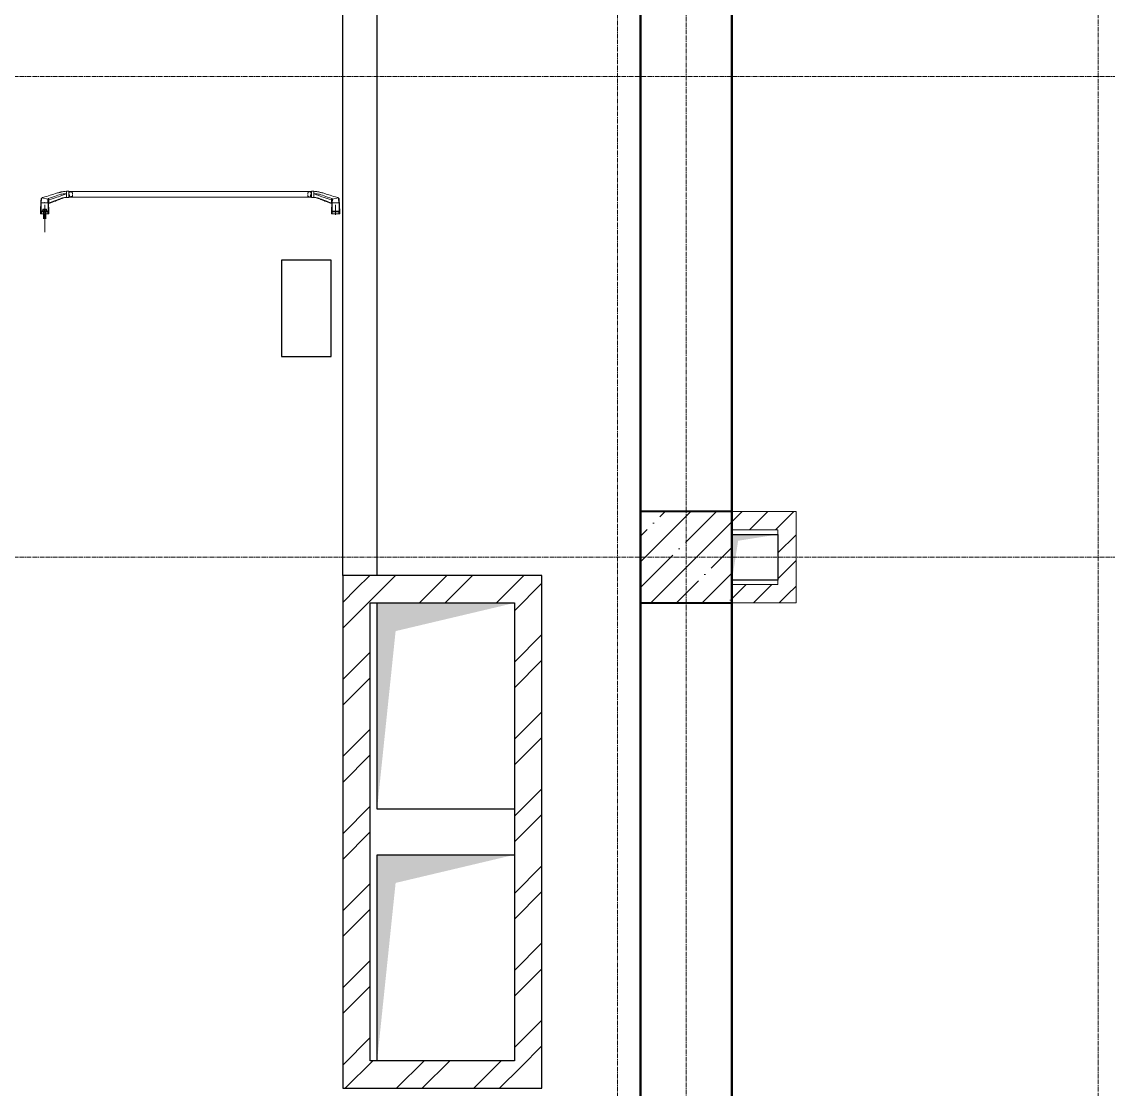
# Model space of a CAD drawing. Header units: millimetres. Extents: x -7155 to 483283, y -227682 to 148426.
# Drawn here: x 15398 to 20143, y 70576 to 75239 of the extents above; entities that cross this region are included whole.
import ezdxf

# ---------------------------------------------------------------- set-up
doc = ezdxf.new("R2010")
doc.units = ezdxf.units.MM
for name, pattern in [('CENTER2', [28.575, 19.05, -3.175, 3.175, -3.175]), ('CENTERLINE', [30, 12, -1.5, 3, -1.5, 12]), ('HIDDEN', [9.525, 6.35, -3.175]), ('HIDDEN2', [4.7625, 3.175, -1.5875])]:
    doc.linetypes.add(name, pattern=pattern)
for name, color, linetype, lineweight in [('АР_Двери_внутренние_антипаника', 7, 'Continuous', 0), ('АР_Колонны', 70, 'Continuous', 30), ('АР_Стены ЖБ', 7, 'Continuous', 30), ('АР_Стены кирпич', 32, 'Continuous', 25), ('АР_Стены ПЕНОблок', 52, 'Continuous', 20), ('АР_Штриховка', 8, 'Continuous', 0)]:
    doc.layers.add(name, color=color, linetype=linetype, lineweight=lineweight)
for name, color, linetype, lineweight, true_color in [('АР_Оси_РД_100', 7, 'Continuous', 0, 0x525252), ('МАГНИТЫ', 7, 'Continuous', 0, 0xd100d1), ('РД_Витраж_перегородка', 7, 'Continuous', 25, 0x148aff), ('РД_Оси_100', 7, 'Continuous', 0, 0x525252)]:
    doc.layers.add(name, color=color, linetype=linetype, lineweight=lineweight, true_color=true_color)
doc.layers.add('КР_Балки-0.5', color=60, linetype='Continuous', lineweight=50, plot=False)

# ---------------------------------------------------------------- blocks, each defined once
blk = doc.blocks.new('СОШ_2200_АР_ОСИ_М100_28.05.24')
at = {"layer": 'АР_Оси_РД_100', "linetype": 'CENTER2'}
for p, q in [((20100, -6155), (20100, 139938.679)), ((-5954.958, 75000), (119910, 75000)), ((-5954.958, 72900), (95715.503, 72900))]:
    blk.add_line(p, q, dxfattribs=at)
for points in [[(17850, 139938.679), (18000, 139538.679), (18000, -6194.092)], [(18300, -6196.31), (18300, 139538.679), (18450, 139938.679)]]:
    blk.add_lwpolyline(points, dxfattribs=at)

msp = doc.modelspace()

# ---------------------------------------------------------------- hatches: boundary and pattern name
at = {"layer": 'АР_Штриховка', "linetype": 'Continuous', "lineweight": 5, "true_color": 0x000000}
h = msp.add_hatch(dxfattribs=at)
h.set_pattern_fill('ANSI35', color=18, scale=25, style=0)
h.paths.add_polyline_path([(18100, 72700), (18500, 72700), (18500, 73100), (18100, 73100)], flags=0)
at = {"layer": 'АР_Штриховка', "linetype": 'Continuous', "lineweight": 0, "ltscale": 0.5, "true_color": 0x000000}
h = msp.add_hatch(dxfattribs=at)
h.set_pattern_fill('ANSI31', color=18, scale=25, style=0)
h.paths.add_polyline_path([(18500, 73100), (18500, 73020), (18700, 73020), (18780, 73100)], flags=0)
h = msp.add_hatch(dxfattribs=at)
h.set_pattern_fill('ANSI31', color=18, scale=25, angle=-1.3e-14, style=0)
h.paths.add_polyline_path([(18700, 72780), (18780, 72700), (18780, 73100), (18700, 73020)], flags=0)
at = {"layer": 'АР_Штриховка', "linetype": 'Continuous', "lineweight": 0, "true_color": 0x000000}
h = msp.add_hatch(dxfattribs=at)
h.set_pattern_fill('ANSI32', color=18, scale=25, style=0)
h.paths.add_polyline_path([(16800, 72820), (16920, 72700), (17550, 72700), (17670, 72820)], flags=0)
at = {"layer": 'АР_Штриховка', "linetype": 'Continuous', "lineweight": 0, "ltscale": 0.5, "true_color": 0x000000}
h = msp.add_hatch(dxfattribs=at)
h.set_pattern_fill('ANSI31', color=18, scale=25, angle=360, style=0)
h.paths.add_polyline_path([(18780, 72700), (18700, 72780), (18500, 72780), (18500, 72700)], flags=0)

# ---------------------------------------------------------------- linework, layer by layer
at = {"color": 18, "linetype": 'Continuous', "true_color": 0x000000}
for p, q in [((18500, 72799.1), (18500, 72999.1)), ((18500, 72999.1), (18700, 72999.1)), ((18700, 72999.1), (18700, 72799.1)), ((18700, 72799.1), (18500, 72799.1)), ((16950, 71800), (16950, 72700)), ((16950, 72700), (17550, 72700)), ((17550, 72700), (17550, 71800)), ((17550, 71800), (16950, 71800)), ((16950, 70700), (16950, 71600)), ((16950, 71600), (17550, 71600)), ((17550, 71600), (17550, 70700)), ((17550, 70700), (16950, 70700))]:
    msp.add_line(p, q, dxfattribs=at)
for points in [[(18500, 72799.1), (18500, 72999.1), (18526.9, 72971.8), (18700, 72999.1)], [(16950, 71800), (16950, 72700), (17030.8, 72577.1), (17550, 72700)], [(16950, 70700), (16950, 71600), (17030.8, 71477.1), (17550, 71600)]]:
    msp.add_solid(points, dxfattribs=at)
at = {"layer": 'АР_Двери_внутренние_антипаника', "color": 18, "linetype": 'Continuous', "true_color": 0x000000}
for p, q in [((15481.9, 74455.8), (15482.6, 74465.1)), ((15482.7, 74465.4), (15482.6, 74465.1)), ((15483.4, 74467.2), (15482.7, 74465.7)), ((15483.2, 74466.2), (15482.7, 74465.7)), ((15482.7, 74465.7), (15482.7, 74465.4)), ((15483.9, 74466.6), (15483.2, 74466.2)), ((15484.6, 74466.7), (15483.3, 74447.9)), ((15485.2, 74468.9), (15483.4, 74467.2)), ((15484.6, 74466.7), (15483.9, 74466.6)), ((15484.8, 74467.3), (15484.6, 74466.7)), ((15485.4, 74468), (15484.8, 74467.3)), ((15486.9, 74469.8), (15485.2, 74468.9)), ((15485.3, 74469), (15485.2, 74468.9)), ((15486.1, 74469.2), (15485.3, 74469)), ((15486.9, 74469.1), (15485.4, 74468)), ((15486.9, 74469.1), (15486.1, 74469.2)), ((15488.8, 74470.4), (15486.9, 74469.8)), ((15511.4, 74464.4), (15486.9, 74469.1)), ((15498.3, 74473.4), (15488.8, 74470.4)), ((15506.9, 74476.1), (15498.3, 74473.4)), ((15514.7, 74478.6), (15506.9, 74476.1)), ((15511.2, 74464), (15511.3, 74464.2)), ((15511.4, 74463.5), (15511.2, 74464)), ((15511.3, 74464.2), (15511.4, 74464.4)), ((15511.4, 74464.4), (15512.2, 74465.3)), ((15511.4, 74464.4), (15512.4, 74464)), ((15511.6, 74463.1), (15511.4, 74463.5)), ((15511.6, 74463), (15511.6, 74463.1)), ((15511.6, 74463.1), (15511.6, 74463.1)), ((15511.6, 74463.1), (15511.6, 74463.1)), ((15511.6, 74463.1), (15511.6, 74463.1)), ((15511.6, 74463.1), (15511.6, 74463.1)), ((15511.6, 74463.1), (15511.6, 74463.1)), ((15511.6, 74463.1), (15511.6, 74463.1)), ((15511.6, 74463.1), (15511.6, 74463.1)), ((15511.6, 74463.1), (15511.6, 74463.1)), ((15511.6, 74463.1), (15511.6, 74463.1)), ((15511.6, 74463.1), (15511.6, 74463.1)), ((15511.6, 74463.1), (15511.6, 74463.1)), ((15511.6, 74463.1), (15511.6, 74463.1)), ((15511.6, 74463.1), (15511.6, 74463.1)), ((15511.7, 74462.9), (15511.6, 74463)), ((15511.7, 74462.8), (15511.7, 74462.9)), ((15511.9, 74459.9), (15511.7, 74462.8)), ((15511.7, 74462.8), (15512.4, 74462.7)), ((15512.1, 74457), (15511.9, 74459.9)), ((15512.2, 74465.3), (15512.7, 74465.8)), ((15512.4, 74464), (15513.3, 74463.2)), ((15512.4, 74462.7), (15513.1, 74462.3)), ((15512.7, 74465.8), (15513.5, 74466.2)), ((15513.1, 74462.3), (15513.5, 74461.8)), ((15513.3, 74463.2), (15513.9, 74462.2)), ((15513.5, 74466.2), (15523.7, 74469.5)), ((15513.5, 74466.2), (15514.3, 74465.4)), ((15513.5, 74461.8), (15513.7, 74461.2)), ((15513.8, 74461.2), (15513.7, 74461.3)), ((15513.7, 74461.3), (15513.7, 74461.2)), ((15514, 74461.2), (15513.8, 74461.2)), ((15513.9, 74462.2), (15514.2, 74461.3)), ((15514.1, 74461.2), (15514, 74461.2)), ((15514.2, 74461.3), (15514.1, 74461.2)), ((15514.3, 74461.4), (15514.2, 74461.3)), ((15514.3, 74465.4), (15515, 74464.1)), ((15514.8, 74461.3), (15514.3, 74461.4)), ((15521.6, 74480.8), (15514.7, 74478.6)), ((15515.2, 74461.2), (15514.8, 74461.3)), ((15515, 74464.1), (15515.5, 74462.6)), ((15515.4, 74461.2), (15515.2, 74461.2)), ((15515.7, 74461.2), (15515.4, 74461.2)), ((15515.5, 74462.6), (15515.7, 74461.2)), ((15526, 74464.4), (15515.7, 74461.2)), ((15515.7, 74461.2), (15515.7, 74461.2)), ((15515.7, 74461.2), (15516.1, 74455.5)), ((15527.8, 74482.7), (15521.6, 74480.8)), ((15523.7, 74469.5), (15532.7, 74472.8)), ((15535.4, 74467.2), (15526, 74464.4)), ((15533.4, 74484.5), (15527.8, 74482.7)), ((15532.7, 74472.8), (15540.8, 74475.8)), ((15538.5, 74486.1), (15533.4, 74484.5)), ((15543.9, 74469.7), (15535.4, 74467.2)), ((15544.6, 74488), (15538.5, 74486.1)), ((15540.8, 74475.8), (15548.3, 74478.6)), ((15551.6, 74472.2), (15543.9, 74469.7)), ((15549.9, 74489.6), (15544.6, 74488)), ((15544.6, 74457.6), (15552.3, 74460.6)), ((15548.3, 74478.6), (15555.3, 74481.1)), ((15554.4, 74490.9), (15549.9, 74489.6)), ((15549.9, 74457.8), (15554.5, 74459.7)), ((15558.6, 74474.7), (15551.6, 74472.2)), ((15552.3, 74460.6), (15559.3, 74463.4)), ((15558.2, 74492), (15554.4, 74490.9)), ((15554.5, 74459.7), (15558.6, 74461.4)), ((15555.3, 74481.1), (15561.8, 74483.2)), ((15561.3, 74492.9), (15558.2, 74492)), ((15565, 74477), (15558.6, 74474.7)), ((15558.6, 74461.4), (15562.2, 74462.9)), ((15559.3, 74463.4), (15565.6, 74465.8)), ((15564.1, 74493.6), (15561.3, 74492.9)), ((15561.8, 74483.2), (15567.9, 74485)), ((15562.2, 74462.9), (15566.5, 74464.6)), ((15566.3, 74494.2), (15564.1, 74493.6)), ((15570.8, 74479.3), (15565, 74477)), ((15565.6, 74465.8), (15571.4, 74467.8)), ((15568.2, 74494.6), (15566.3, 74494.2)), ((15566.5, 74464.6), (15570.1, 74466)), ((15567.9, 74485), (15573.6, 74486.3)), ((15570.5, 74495.2), (15568.2, 74494.6)), ((15570.1, 74466), (15573.9, 74467.4)), ((15573.2, 74495.8), (15570.5, 74495.2)), ((15576, 74481.4), (15570.8, 74479.3)), ((15571.4, 74467.8), (15576.5, 74469.3)), ((15576.5, 74496.5), (15573.2, 74495.8)), ((15573.6, 74486.3), (15579.1, 74487.1)), ((15573.9, 74467.4), (15578, 74468.8)), ((15580.7, 74483.4), (15576, 74481.4)), ((15580.2, 74497.1), (15576.5, 74496.5)), ((15576.5, 74469.3), (15581.1, 74470.3)), ((15578, 74468.8), (15582.4, 74470)), ((15579.1, 74487.1), (15583, 74487.4)), ((15581.5, 74497.3), (15580.2, 74497.1)), ((15583.9, 74484.9), (15580.7, 74483.4)), ((15581.1, 74470.3), (15584.2, 74470.7)), ((15582.8, 74497.5), (15581.5, 74497.3)), ((15582.4, 74470), (15586.9, 74471.1)), ((15584, 74497.6), (15582.8, 74497.5)), ((15583, 74487.4), (15586.6, 74487.5)), ((15586.9, 74486.3), (15583.9, 74484.9)), ((15585.1, 74497.7), (15584, 74497.6)), ((15584.2, 74470.7), (15587.1, 74471.1)), ((15586.3, 74497.8), (15585.1, 74497.7)), ((15588.2, 74498), (15586.3, 74497.8)), ((15586.6, 74487.5), (15589.9, 74487.5)), ((15586.7, 74471), (15588.2, 74471.3)), ((15589.9, 74487.2), (15586.9, 74486.3)), ((15593, 74498.1), (15588.2, 74498)), ((15588.2, 74471.3), (15590.5, 74471.6)), ((15593, 74487.5), (15589.9, 74487.2)), ((15589.9, 74487.5), (15593, 74487.5)), ((15593, 74471.7), (15590.5, 74471.6)), ((15593, 74487.5), (15593, 74498.1)), ((15603, 74498.1), (15593, 74498.1)), ((15603, 74498.1), (15593, 74498.1)), ((15593, 74471.8), (15593, 74487.5)), ((15593, 74471.7), (15593, 74471.8)), ((15593, 74471.7), (15603, 74471.7)), ((15603, 74487.5), (15603, 74498.1)), ((15603, 74471.7), (15603, 74487.5)), ((15604, 74497.1), (15604, 74486.9)), ((16662.6, 74497.1), (15604, 74497.1)), ((15604, 74486.9), (15604, 74472.7)), ((16662.6, 74472.7), (15604, 74472.7)), ((16662.6, 74497.1), (16662.6, 74486.9)), ((16662.6, 74486.9), (16662.6, 74472.7)), ((16663.6, 74487.5), (16663.6, 74498.1)), ((16663.6, 74498.1), (16673.6, 74498.1)), ((16663.6, 74498.1), (16673.6, 74498.1)), ((16663.6, 74471.7), (16663.6, 74487.5)), ((16673.6, 74471.7), (16663.6, 74471.7)), ((16673.6, 74498.1), (16678.4, 74498)), ((16673.6, 74487.5), (16673.6, 74498.1)), ((16673.6, 74487.5), (16676.7, 74487.2)), ((16676.7, 74487.5), (16673.6, 74487.5)), ((16673.6, 74471.8), (16673.6, 74487.5)), ((16673.6, 74471.7), (16673.6, 74471.8)), ((16673.6, 74471.7), (16676, 74471.6)), ((16678.4, 74471.3), (16676, 74471.6)), ((16680, 74487.5), (16676.7, 74487.5)), ((16676.7, 74487.2), (16679.7, 74486.3)), ((16678.4, 74498), (16680.3, 74497.8)), ((16679.9, 74471), (16678.4, 74471.3)), ((16682.4, 74470.7), (16679.5, 74471.1)), ((16679.7, 74486.3), (16682.7, 74484.9)), ((16684.2, 74470), (16679.7, 74471.1)), ((16683.6, 74487.4), (16680, 74487.5)), ((16680.3, 74497.8), (16681.4, 74497.7)), ((16681.4, 74497.7), (16682.6, 74497.6)), ((16685.5, 74470.3), (16682.4, 74470.7)), ((16682.6, 74497.6), (16683.8, 74497.5)), ((16682.7, 74484.9), (16685.9, 74483.4)), ((16687.5, 74487.1), (16683.6, 74487.4)), ((16683.8, 74497.5), (16685.1, 74497.3)), ((16688.5, 74468.8), (16684.2, 74470)), ((16685.1, 74497.3), (16686.4, 74497.1)), ((16690.1, 74469.3), (16685.5, 74470.3)), ((16685.9, 74483.4), (16690.6, 74481.4)), ((16686.4, 74497.1), (16690.1, 74496.5)), ((16692.9, 74486.3), (16687.5, 74487.1)), ((16692.7, 74467.4), (16688.5, 74468.8)), ((16690.1, 74496.5), (16693.3, 74495.8)), ((16695.2, 74467.8), (16690.1, 74469.3)), ((16690.6, 74481.4), (16695.8, 74479.3)), ((16696.4, 74466), (16692.7, 74467.4)), ((16698.7, 74485), (16692.9, 74486.3)), ((16693.3, 74495.8), (16696.1, 74495.2)), ((16701, 74465.8), (16695.2, 74467.8)), ((16695.8, 74479.3), (16701.6, 74477)), ((16696.1, 74495.2), (16698.4, 74494.6)), ((16700.1, 74464.6), (16696.4, 74466)), ((16698.4, 74494.6), (16700.3, 74494.2)), ((16704.8, 74483.2), (16698.7, 74485)), ((16704.3, 74462.9), (16700.1, 74464.6)), ((16700.3, 74494.2), (16702.5, 74493.6)), ((16707.3, 74463.4), (16701, 74465.8)), ((16701.6, 74477), (16708, 74474.7)), ((16702.5, 74493.6), (16705.3, 74492.9)), ((16708, 74461.4), (16704.3, 74462.9)), ((16711.3, 74481.1), (16704.8, 74483.2)), ((16705.3, 74492.9), (16708.4, 74492)), ((16714.3, 74460.6), (16707.3, 74463.4)), ((16708, 74474.7), (16715, 74472.2)), ((16712.1, 74459.7), (16708, 74461.4)), ((16708.4, 74492), (16712.2, 74490.9)), ((16718.3, 74478.6), (16711.3, 74481.1)), ((16716.7, 74457.8), (16712.1, 74459.7)), ((16712.2, 74490.9), (16716.7, 74489.6)), ((16722, 74457.6), (16714.3, 74460.6)), ((16715, 74472.2), (16722.7, 74469.7)), ((16716.7, 74489.6), (16721.9, 74488)), ((16725.8, 74475.8), (16718.3, 74478.6)), ((16721.9, 74488), (16728.1, 74486.1)), ((16722.7, 74469.7), (16731.2, 74467.2)), ((16733.9, 74472.8), (16725.8, 74475.8)), ((16728.1, 74486.1), (16733.1, 74484.5)), ((16731.2, 74467.2), (16740.6, 74464.4)), ((16733.1, 74484.5), (16738.7, 74482.7)), ((16742.9, 74469.5), (16733.9, 74472.8)), ((16738.7, 74482.7), (16745, 74480.8)), ((16740.6, 74464.4), (16750.9, 74461.2)), ((16753, 74466.2), (16742.9, 74469.5)), ((16745, 74480.8), (16751.9, 74478.6)), ((16750.9, 74461.2), (16750.5, 74455.5)), ((16751.1, 74462.6), (16750.9, 74461.2)), ((16750.9, 74461.2), (16750.9, 74461.2)), ((16750.9, 74461.2), (16751.2, 74461.2)), ((16751.6, 74464.1), (16751.1, 74462.6)), ((16751.2, 74461.2), (16751.4, 74461.2)), ((16751.4, 74461.2), (16751.8, 74461.3)), ((16752.3, 74465.4), (16751.6, 74464.1)), ((16751.8, 74461.3), (16752.3, 74461.4)), ((16751.9, 74478.6), (16759.7, 74476.1)), ((16753, 74466.2), (16752.3, 74465.4)), ((16752.3, 74461.4), (16752.4, 74461.3)), ((16752.7, 74462.2), (16752.4, 74461.3)), ((16752.4, 74461.3), (16752.5, 74461.2)), ((16752.5, 74461.2), (16752.6, 74461.2)), ((16752.6, 74461.2), (16752.8, 74461.2)), ((16753.3, 74463.2), (16752.7, 74462.2)), ((16752.8, 74461.2), (16752.9, 74461.3)), ((16753.1, 74461.8), (16752.9, 74461.2)), ((16752.9, 74461.3), (16752.9, 74461.2)), ((16753.9, 74465.8), (16753, 74466.2)), ((16753.5, 74462.3), (16753.1, 74461.8)), ((16754.2, 74464), (16753.3, 74463.2)), ((16754.2, 74462.7), (16753.5, 74462.3)), ((16754.4, 74465.3), (16753.9, 74465.8)), ((16755.2, 74464.4), (16754.2, 74464)), ((16754.9, 74462.8), (16754.2, 74462.7)), ((16755.2, 74464.4), (16754.4, 74465.3)), ((16754.5, 74457), (16754.7, 74459.9)), ((16754.7, 74459.9), (16754.9, 74462.8)), ((16754.9, 74462.9), (16755, 74463)), ((16754.9, 74462.8), (16754.9, 74462.9)), ((16755, 74463.1), (16755.2, 74463.5)), ((16755, 74463), (16755, 74463.1)), ((16755, 74463.1), (16755, 74463.1)), ((16755, 74463.1), (16755, 74463.1)), ((16755, 74463.1), (16755, 74463.1)), ((16755, 74463.1), (16755, 74463.1)), ((16755, 74463.1), (16755, 74463.1)), ((16755, 74463.1), (16755, 74463.1)), ((16755, 74463.1), (16755, 74463.1)), ((16755, 74463.1), (16755, 74463.1)), ((16755, 74463.1), (16755, 74463.1)), ((16755, 74463.1), (16755, 74463.1)), ((16755, 74463.1), (16755, 74463.1)), ((16755, 74463.1), (16755, 74463.1)), ((16755, 74463.1), (16755, 74463.1)), ((16755.2, 74464.4), (16779.7, 74469.1)), ((16755.3, 74464.2), (16755.2, 74464.4)), ((16755.2, 74463.5), (16755.3, 74464)), ((16755.3, 74464), (16755.3, 74464.2)), ((16759.7, 74476.1), (16768.3, 74473.4)), ((16768.3, 74473.4), (16777.8, 74470.4)), ((16777.8, 74470.4), (16779.7, 74469.8)), ((16779.7, 74469.8), (16781.4, 74468.9)), ((16779.7, 74469.1), (16780.5, 74469.2)), ((16779.7, 74469.1), (16781.2, 74468)), ((16780.5, 74469.2), (16781.3, 74469)), ((16781.2, 74468), (16781.8, 74467.3)), ((16781.3, 74469), (16781.3, 74468.9)), ((16781.4, 74468.9), (16783.2, 74467.2)), ((16781.8, 74467.3), (16782, 74466.7)), ((16782, 74466.7), (16782.7, 74466.6)), ((16782, 74466.7), (16783.3, 74447.9)), ((16782.7, 74466.6), (16783.4, 74466.2)), ((16783.2, 74467.2), (16783.8, 74465.7)), ((16783.4, 74466.2), (16783.8, 74465.7)), ((16783.8, 74465.7), (16783.9, 74465.4)), ((16783.9, 74465.4), (16784, 74465.1)), ((16784.7, 74455.8), (16784, 74465.1)), ((15481.2, 74446.3), (15481.3, 74446.9)), ((15481.3, 74446.9), (15481.8, 74447.5)), ((15481.4, 74447), (15481.9, 74455.8)), ((15481.5, 74448.8), (15481.4, 74448.5)), ((15482.8, 74411.9), (15481.7, 74411.7)), ((15481.8, 74447.5), (15482.4, 74447.8)), ((15482.4, 74447.8), (15483.2, 74447.9)), ((15482.9, 74439.9), (15482.8, 74436.2)), ((15482.8, 74436.2), (15482.8, 74432)), ((15482.8, 74432), (15482.8, 74428.1)), ((15482.8, 74428.1), (15482.8, 74423.4)), ((15482.8, 74423.4), (15482.8, 74419.6)), ((15482.8, 74419.6), (15482.8, 74415.5)), ((15482.8, 74415.5), (15482.8, 74411.9)), ((15482.8, 74411.9), (15482.9, 74411.6)), ((15483, 74443.9), (15482.9, 74439.9)), ((15483.2, 74447.9), (15483, 74443.9)), ((15512.8, 74447.9), (15483.2, 74447.9)), ((15512.7, 74447.9), (15483.3, 74447.9)), ((15490.3, 74418.4), (15488.8, 74415.3)), ((15488.8, 74415.3), (15491, 74416.2)), ((15488.8, 74415.1), (15491, 74416)), ((15488.8, 74415.1), (15488.8, 74415.3)), ((15489.6, 74420.3), (15489.6, 74420.5)), ((15490.4, 74420.5), (15489.6, 74420.5)), ((15489.6, 74420.5), (15490.3, 74418.8)), ((15489.6, 74420.3), (15490.3, 74418.6)), ((15490.3, 74418.8), (15491.8, 74418.8)), ((15490.3, 74418.6), (15490.3, 74418.8)), ((15490.3, 74418.6), (15491.8, 74418.6)), ((15491.5, 74418.4), (15490.3, 74418.4)), ((15490.5, 74420.2), (15490.4, 74420.5)), ((15491.6, 74420.2), (15490.5, 74420.2)), ((15490.6, 74419.9), (15490.8, 74419.3)), ((15491.5, 74419.9), (15490.6, 74419.9)), ((15491.4, 74419.7), (15490.6, 74419.7)), ((15490.7, 74416.9), (15491.5, 74418.4)), ((15492.6, 74417.4), (15490.7, 74416.9)), ((15490.8, 74419.3), (15491.3, 74419.3)), ((15490.9, 74417), (15491.5, 74418.2)), ((15491, 74416.2), (15493.5, 74416.8)), ((15491, 74416), (15493.5, 74416.6)), ((15491.3, 74419.3), (15491.5, 74419.9)), ((15491.5, 74418.2), (15491.5, 74418.4)), ((15491.7, 74420.5), (15491.6, 74420.2)), ((15492.5, 74420.5), (15491.7, 74420.5)), ((15491.8, 74418.8), (15492.5, 74420.5)), ((15491.8, 74418.6), (15492.5, 74420.3)), ((15491.8, 74418.6), (15491.8, 74418.8)), ((15492.5, 74420.3), (15492.5, 74420.5)), ((15494.5, 74417.7), (15492.6, 74417.4)), ((15492.9, 74420.5), (15492.9, 74418.8)), ((15493.7, 74420.5), (15492.9, 74420.5)), ((15492.9, 74418.6), (15492.9, 74418.8)), ((15492.9, 74418.8), (15494.2, 74418.8)), ((15492.9, 74418.6), (15494.2, 74418.6)), ((15493.5, 74416.8), (15496, 74417.1)), ((15493.5, 74416.6), (15496, 74416.9)), ((15493.7, 74419.3), (15493.7, 74420.5)), ((15493.9, 74419.3), (15493.7, 74419.3)), ((15494.4, 74420.5), (15493.9, 74419.3)), ((15494.2, 74418.8), (15494.6, 74419.8)), ((15494.2, 74418.6), (15494.6, 74419.5)), ((15494.2, 74418.6), (15494.2, 74418.8)), ((15495, 74420.5), (15494.4, 74420.5)), ((15496.5, 74417.9), (15494.5, 74417.7)), ((15494.6, 74419.5), (15494.6, 74419.8)), ((15494.6, 74419.8), (15494.8, 74419.8)), ((15494.6, 74419.5), (15494.8, 74419.5)), ((15494.8, 74419.5), (15494.8, 74419.8)), ((15494.8, 74419.8), (15495.2, 74418.8)), ((15494.8, 74419.5), (15495.2, 74418.6)), ((15495.5, 74419.3), (15495, 74420.5)), ((15495.2, 74418.6), (15495.2, 74418.8)), ((15495.2, 74418.8), (15496.5, 74418.8)), ((15495.2, 74418.6), (15496.5, 74418.6)), ((15495.8, 74419.3), (15495.5, 74419.3)), ((15496.5, 74420.5), (15495.8, 74420.5)), ((15495.8, 74420.5), (15495.8, 74419.3)), ((15496, 74416.9), (15496, 74417.1)), ((15496, 74417.1), (15498, 74415.2)), ((15496, 74416.9), (15498, 74415)), ((15496.5, 74418.8), (15496.5, 74420.5)), ((15496.5, 74418.6), (15496.5, 74418.8)), ((15498, 74416.5), (15496.5, 74417.9)), ((15497, 74420.3), (15497, 74420.5)), ((15497.9, 74420.5), (15497, 74420.5)), ((15497, 74420.5), (15497.6, 74419.8)), ((15497, 74420.3), (15497.5, 74419.7)), ((15497.2, 74419.5), (15497.1, 74419.4)), ((15497.1, 74419.4), (15497.1, 74419.3)), ((15497.1, 74419.3), (15497.1, 74419.2)), ((15497.1, 74419.2), (15497.1, 74419.2)), ((15497.1, 74419.2), (15497.2, 74419.1)), ((15497.1, 74419.1), (15497.1, 74419)), ((15497.1, 74419), (15497.1, 74418.9)), ((15497.1, 74418.9), (15497.2, 74418.8)), ((15497.3, 74419.6), (15497.2, 74419.5)), ((15497.2, 74419.1), (15497.3, 74419)), ((15497.2, 74418.8), (15497.3, 74418.8)), ((15497.4, 74419.7), (15497.3, 74419.6)), ((15497.3, 74419), (15497.4, 74418.9)), ((15497.3, 74418.8), (15497.4, 74418.7)), ((15497.5, 74419.7), (15497.4, 74419.7)), ((15497.4, 74418.9), (15497.5, 74418.9)), ((15497.4, 74418.7), (15497.5, 74418.6)), ((15497.6, 74419.8), (15497.5, 74419.7)), ((15497.5, 74418.9), (15497.7, 74418.8)), ((15497.5, 74418.6), (15497.7, 74418.6)), ((15497.7, 74418.8), (15497.8, 74418.8)), ((15497.7, 74418.6), (15497.8, 74418.6)), ((15497.8, 74418.8), (15498, 74418.8)), ((15497.8, 74418.6), (15498, 74418.6)), ((15498.4, 74419.8), (15497.9, 74420.5)), ((15498, 74419.5), (15497.9, 74419.4)), ((15497.9, 74419.3), (15497.9, 74419.4)), ((15497.9, 74419.4), (15497.9, 74419.3)), ((15497.9, 74419.4), (15497.9, 74419.4)), ((15497.9, 74419.4), (15497.9, 74419.4)), ((15497.9, 74419.3), (15497.9, 74419.3)), ((15497.9, 74419.3), (15497.9, 74419.2)), ((15497.9, 74419.2), (15498, 74419.2)), ((15498.1, 74419.5), (15498, 74419.5)), ((15498, 74419.5), (15498, 74419.5)), ((15498.1, 74419.3), (15498, 74419.3)), ((15498, 74419.3), (15498, 74419.2)), ((15498, 74419.2), (15498, 74419.2)), ((15498, 74419.2), (15498, 74419.2)), ((15498, 74419.2), (15498, 74419.2)), ((15498, 74419.2), (15498.1, 74419.1)), ((15498, 74418.8), (15499.5, 74418.8)), ((15498, 74418.6), (15498, 74418.8)), ((15498, 74418.6), (15499.5, 74418.6)), ((15499.4, 74417.9), (15498, 74416.5)), ((15498, 74415.2), (15499.9, 74417.1)), ((15498, 74415), (15499.9, 74416.9)), ((15498, 74415), (15498, 74415.2)), ((15498.2, 74419.5), (15498.1, 74419.5)), ((15498.1, 74419.5), (15498.1, 74419.5)), ((15498.2, 74419.3), (15498.1, 74419.3)), ((15498.1, 74419.3), (15498.1, 74419.3)), ((15498.1, 74419.1), (15498.1, 74419.1)), ((15498.1, 74419.1), (15498.2, 74419.1)), ((15498.9, 74419.5), (15498.2, 74419.5)), ((15498.2, 74419.3), (15498.2, 74419.5)), ((15498.2, 74419.5), (15498.2, 74419.5)), ((15498.9, 74419.3), (15498.2, 74419.3)), ((15498.2, 74419.3), (15498.2, 74419.3)), ((15498.2, 74419.1), (15498.9, 74419.1)), ((15498.2, 74419.1), (15498.2, 74419.1)), ((15498.9, 74419.8), (15498.4, 74419.8)), ((15499.5, 74420.5), (15498.9, 74420.5)), ((15498.9, 74420.5), (15498.9, 74419.8)), ((15498.9, 74419.1), (15498.9, 74419.5)), ((15501.4, 74417.7), (15499.4, 74417.9)), ((15499.5, 74418.8), (15499.5, 74420.5)), ((15499.5, 74418.6), (15499.5, 74418.8)), ((15499.9, 74416.9), (15499.9, 74417.1)), ((15499.9, 74417.1), (15502.5, 74416.8)), ((15499.9, 74416.9), (15502.5, 74416.6)), ((15500.1, 74420.1), (15500, 74420)), ((15500, 74420), (15500, 74419.3)), ((15500, 74419.3), (15500.1, 74419.2)), ((15500, 74419.1), (15500, 74419.3)), ((15500, 74419.1), (15500.1, 74419)), ((15500.2, 74420.3), (15500.1, 74420.2)), ((15500.1, 74420.2), (15500.1, 74420.1)), ((15500.1, 74419.2), (15500.1, 74419.2)), ((15500.1, 74419.2), (15500.2, 74419.1)), ((15500.1, 74419), (15500.1, 74418.9)), ((15500.1, 74418.9), (15500.2, 74418.8)), ((15500.3, 74420.4), (15500.2, 74420.3)), ((15500.2, 74419.1), (15500.3, 74419)), ((15500.2, 74418.8), (15500.3, 74418.8)), ((15500.5, 74420.4), (15500.3, 74420.4)), ((15500.3, 74419), (15500.4, 74418.9)), ((15500.3, 74418.8), (15500.4, 74418.7)), ((15500.4, 74418.9), (15500.5, 74418.9)), ((15500.4, 74418.7), (15500.5, 74418.6)), ((15500.6, 74420.5), (15500.5, 74420.4)), ((15500.5, 74418.9), (15500.7, 74418.8)), ((15500.5, 74418.6), (15500.7, 74418.6)), ((15500.8, 74420.5), (15500.6, 74420.5)), ((15500.7, 74418.8), (15500.8, 74418.8)), ((15500.7, 74418.6), (15500.8, 74418.6)), ((15501, 74420.5), (15500.8, 74420.5)), ((15500.9, 74420.1), (15500.8, 74420)), ((15500.8, 74420), (15500.8, 74420)), ((15500.8, 74420), (15500.8, 74419.9)), ((15500.8, 74419.7), (15500.8, 74419.9)), ((15500.8, 74419.9), (15500.8, 74419.4)), ((15500.9, 74419.8), (15500.8, 74419.8)), ((15500.8, 74419.8), (15500.8, 74419.8)), ((15500.8, 74419.8), (15500.8, 74419.7)), ((15500.8, 74419.4), (15500.8, 74419.3)), ((15500.8, 74419.3), (15500.8, 74419.3)), ((15500.8, 74419.3), (15500.9, 74419.3)), ((15500.8, 74418.8), (15501, 74418.8)), ((15500.8, 74418.6), (15501, 74418.6)), ((15501, 74420.1), (15500.9, 74420.1)), ((15500.9, 74420.1), (15500.9, 74420.1)), ((15500.9, 74420.1), (15500.9, 74420.1)), ((15501, 74419.9), (15500.9, 74419.9)), ((15500.9, 74419.9), (15500.9, 74419.9)), ((15500.9, 74419.9), (15500.9, 74419.8)), ((15500.9, 74419.3), (15500.9, 74419.2)), ((15500.9, 74419.2), (15501, 74419.2)), ((15501.6, 74420.5), (15501, 74420.5)), ((15501.1, 74420.2), (15501, 74420.1)), ((15501.1, 74419.9), (15501, 74419.9)), ((15501, 74419.2), (15501.1, 74419.2)), ((15501, 74418.8), (15501.6, 74418.8)), ((15501, 74418.6), (15501, 74418.8)), ((15501, 74418.6), (15501.6, 74418.6)), ((15501.2, 74420.2), (15501.1, 74420.2)), ((15501.1, 74420.2), (15501.1, 74420.2)), ((15501.2, 74419.9), (15501.1, 74419.9)), ((15501.1, 74419.9), (15501.1, 74419.9)), ((15501.1, 74419.2), (15501.1, 74419.2)), ((15501.1, 74419.2), (15501.2, 74419.1)), ((15501.2, 74419.9), (15501.2, 74420.2)), ((15501.4, 74420.2), (15501.2, 74420.2)), ((15501.4, 74419.9), (15501.2, 74419.9)), ((15501.2, 74419.1), (15501.4, 74419.1)), ((15501.4, 74419.9), (15501.4, 74420.2)), ((15501.5, 74420.2), (15501.4, 74420.2)), ((15501.5, 74419.9), (15501.4, 74419.9)), ((15501.4, 74419.1), (15501.5, 74419.2)), ((15503.4, 74417.4), (15501.4, 74417.7)), ((15501.6, 74420.1), (15501.5, 74420.2)), ((15501.5, 74420.2), (15501.5, 74420.2)), ((15501.6, 74419.9), (15501.5, 74419.9)), ((15501.5, 74419.9), (15501.5, 74419.9)), ((15501.5, 74419.2), (15501.5, 74419.2)), ((15501.5, 74419.2), (15501.6, 74419.2)), ((15501.8, 74420.5), (15501.6, 74420.5)), ((15501.7, 74420.1), (15501.6, 74420.1)), ((15501.7, 74419.9), (15501.6, 74419.9)), ((15501.6, 74419.2), (15501.6, 74419.2)), ((15501.6, 74419.2), (15501.7, 74419.2)), ((15501.6, 74418.6), (15501.6, 74418.8)), ((15501.6, 74418.8), (15501.8, 74418.8)), ((15501.6, 74418.6), (15501.8, 74418.6)), ((15501.8, 74420), (15501.7, 74420.1)), ((15501.7, 74420.1), (15501.7, 74420.1)), ((15501.7, 74419.8), (15501.7, 74419.9)), ((15501.8, 74419.8), (15501.7, 74419.8)), ((15501.7, 74419.2), (15501.7, 74419.3)), ((15501.7, 74419.3), (15501.8, 74419.3)), ((15501.9, 74420.5), (15501.8, 74420.5)), ((15501.8, 74419.9), (15501.8, 74420)), ((15501.8, 74420), (15501.8, 74420)), ((15501.8, 74419.4), (15501.8, 74419.9)), ((15501.8, 74419.7), (15501.8, 74419.8)), ((15501.8, 74419.8), (15501.8, 74419.8)), ((15501.8, 74419.3), (15501.8, 74419.4)), ((15501.8, 74419.3), (15501.8, 74419.3)), ((15501.8, 74418.8), (15502, 74418.8)), ((15501.8, 74418.6), (15502, 74418.6)), ((15502.1, 74420.5), (15501.9, 74420.5)), ((15502, 74418.8), (15502.1, 74418.9)), ((15502, 74418.6), (15502.1, 74418.7)), ((15502.2, 74420.4), (15502.1, 74420.5)), ((15502.1, 74418.9), (15502.3, 74419)), ((15502.1, 74418.7), (15502.3, 74418.7)), ((15502.3, 74420.3), (15502.2, 74420.4)), ((15502.4, 74420.3), (15502.3, 74420.3)), ((15502.3, 74419), (15502.4, 74419)), ((15502.3, 74418.7), (15502.4, 74418.8)), ((15502.5, 74420.2), (15502.4, 74420.3)), ((15502.4, 74419), (15502.5, 74419.1)), ((15502.4, 74418.8), (15502.5, 74418.9)), ((15502.5, 74420.1), (15502.5, 74420.2)), ((15502.6, 74420), (15502.5, 74420.1)), ((15502.5, 74419.2), (15502.6, 74419.3)), ((15502.5, 74419.1), (15502.5, 74419.2)), ((15502.5, 74419), (15502.6, 74419.1)), ((15502.5, 74418.9), (15502.5, 74419)), ((15502.5, 74416.8), (15505, 74416.2)), ((15502.5, 74416.6), (15505, 74416)), ((15502.6, 74419.3), (15502.6, 74420)), ((15502.6, 74419.1), (15502.6, 74419.3)), ((15503.2, 74420.3), (15503.1, 74420.2)), ((15503.1, 74420.2), (15503.1, 74420.1)), ((15503.1, 74420.1), (15503.1, 74420)), ((15503.1, 74420), (15503.1, 74419.3)), ((15503.1, 74419.1), (15503.1, 74419.3)), ((15503.1, 74419.3), (15503.1, 74419.2)), ((15503.1, 74419.2), (15503.1, 74419.2)), ((15503.1, 74419.2), (15503.2, 74419.1)), ((15503.1, 74419.1), (15503.1, 74419)), ((15503.1, 74419), (15503.1, 74418.9)), ((15503.1, 74418.9), (15503.2, 74418.8)), ((15503.3, 74420.4), (15503.2, 74420.3)), ((15503.2, 74419.1), (15503.3, 74419)), ((15503.2, 74418.8), (15503.3, 74418.8)), ((15503.5, 74420.4), (15503.3, 74420.4)), ((15503.3, 74419), (15503.4, 74418.9)), ((15503.3, 74418.8), (15503.4, 74418.7)), ((15503.4, 74418.9), (15503.5, 74418.9)), ((15503.4, 74418.7), (15503.5, 74418.6)), ((15505.2, 74416.9), (15503.4, 74417.4)), ((15503.7, 74420.5), (15503.5, 74420.4)), ((15503.5, 74418.9), (15503.7, 74418.8)), ((15503.5, 74418.6), (15503.7, 74418.6)), ((15503.8, 74420.5), (15503.7, 74420.5)), ((15503.8, 74420.1), (15503.7, 74420)), ((15503.7, 74420), (15503.7, 74420)), ((15503.7, 74420), (15503.7, 74419.9)), ((15503.7, 74419.7), (15503.7, 74419.9)), ((15503.7, 74419.9), (15503.7, 74419.4)), ((15503.8, 74419.8), (15503.7, 74419.8)), ((15503.7, 74419.8), (15503.7, 74419.8)), ((15503.7, 74419.8), (15503.7, 74419.7)), ((15503.7, 74419.4), (15503.7, 74419.3)), ((15503.7, 74419.3), (15503.8, 74419.3)), ((15503.7, 74418.8), (15503.9, 74418.8)), ((15503.7, 74418.6), (15503.9, 74418.6)), ((15504, 74420.5), (15503.8, 74420.5)), ((15503.9, 74420.1), (15503.8, 74420.1)), ((15503.8, 74420.1), (15503.8, 74420.1)), ((15503.9, 74419.9), (15503.8, 74419.9)), ((15503.8, 74419.9), (15503.8, 74419.8)), ((15503.8, 74419.3), (15503.8, 74419.3)), ((15503.8, 74419.3), (15503.8, 74419.2)), ((15503.8, 74419.2), (15503.9, 74419.2)), ((15504, 74420.2), (15503.9, 74420.1)), ((15503.9, 74420.1), (15503.9, 74420.1)), ((15504, 74419.9), (15503.9, 74419.9)), ((15503.9, 74419.9), (15503.9, 74419.9)), ((15503.9, 74419.2), (15504, 74419.2)), ((15503.9, 74418.8), (15504, 74418.8)), ((15503.9, 74418.6), (15504, 74418.6)), ((15505.6, 74420.5), (15504, 74420.5)), ((15504.1, 74420.2), (15504, 74420.2)), ((15504.1, 74419.9), (15504, 74419.9)), ((15504, 74419.2), (15504, 74419.2)), ((15504, 74419.2), (15504.1, 74419.1)), ((15504, 74418.8), (15505.6, 74418.8)), ((15504, 74418.6), (15504, 74418.8)), ((15504, 74418.6), (15505.6, 74418.6)), ((15504.8, 74420.2), (15504.1, 74420.2)), ((15504.1, 74419.9), (15504.1, 74420.2)), ((15504.1, 74420.2), (15504.1, 74420.2)), ((15504.8, 74419.9), (15504.1, 74419.9)), ((15504.1, 74419.9), (15504.1, 74419.9)), ((15504.1, 74419.1), (15504.8, 74419.1)), ((15504.5, 74418.4), (15505.2, 74416.9)), ((15504.5, 74418.2), (15504.5, 74418.4)), ((15505.6, 74418.4), (15504.5, 74418.4)), ((15504.5, 74418.2), (15505.1, 74417)), ((15504.8, 74419.1), (15504.8, 74420.2)), ((15505, 74416.2), (15507.2, 74415.3)), ((15505, 74416), (15507.2, 74415.1)), ((15505.6, 74418.8), (15505.6, 74420.5)), ((15505.6, 74418.6), (15505.6, 74418.8)), ((15507.2, 74415.3), (15505.6, 74418.4)), ((15507.2, 74415.1), (15507.2, 74415.3)), ((15512.3, 74454.2), (15512.1, 74457)), ((15512.5, 74451.3), (15512.3, 74454.2)), ((15512.7, 74447.9), (15512.5, 74451.3)), ((15513, 74447.9), (15512.7, 74447.9)), ((15513, 74444.7), (15512.8, 74447.9)), ((15512.8, 74447.9), (15513.6, 74447.8)), ((15513.1, 74447.9), (15513, 74447.9)), ((15513.1, 74441.6), (15513, 74444.7)), ((15513.1, 74438.5), (15513.1, 74441.6)), ((15513.2, 74435.6), (15513.1, 74438.5)), ((15513.1, 74411.6), (15513.2, 74411.9)), ((15513.2, 74432.3), (15513.2, 74435.6)), ((15513.2, 74428.4), (15513.2, 74432.3)), ((15513.2, 74423.6), (15513.2, 74428.4)), ((15513.2, 74419.8), (15513.2, 74423.6)), ((15513.2, 74415.5), (15513.2, 74419.8)), ((15513.2, 74411.9), (15513.2, 74415.5)), ((15514.3, 74411.7), (15513.2, 74411.9)), ((15513.6, 74447.8), (15514.2, 74447.5)), ((15514.2, 74447.5), (15514.6, 74446.9)), ((15514.4, 74450.4), (15514.4, 74451)), ((15514.4, 74451), (15514.4, 74450.9)), ((15514.4, 74450.2), (15514.4, 74450.4)), ((15514.6, 74450.2), (15514.4, 74450.2)), ((15514.6, 74449.7), (15514.6, 74450.2)), ((15514.6, 74450.2), (15514.6, 74450.2)), ((15514.7, 74448.7), (15514.6, 74449.7)), ((15514.8, 74447.1), (15514.6, 74447.1)), ((15514.6, 74446.9), (15514.8, 74446.3)), ((15514.8, 74447.1), (15514.7, 74448.7)), ((15514.9, 74445.1), (15514.8, 74447.1)), ((15514.8, 74446.3), (15514.9, 74444.9)), ((15514.9, 74445.3), (15515, 74445.9)), ((15514.9, 74444.9), (15515.6, 74445.3)), ((15514.9, 74444.9), (15516, 74413.7)), ((15515, 74445.9), (15515.1, 74446)), ((15515.1, 74446), (15515.3, 74446.2)), ((15515.3, 74446.2), (15515.4, 74446.4)), ((15515.4, 74446.4), (15515.7, 74446.9)), ((15515.6, 74445.3), (15524.3, 74448.2)), ((15515.6, 74445.3), (15515.9, 74445.5)), ((15515.7, 74446.9), (15516.3, 74447.5)), ((15515.9, 74445.5), (15516.2, 74445.9)), ((15516, 74413.7), (15516.1, 74411.5)), ((15516.1, 74455.5), (15516.5, 74448.1)), ((15516.2, 74445.9), (15516.4, 74446.4)), ((15516.3, 74447.5), (15516.5, 74447.6)), ((15516.4, 74446.4), (15516.5, 74447.6)), ((15516.5, 74447.6), (15526.8, 74451)), ((15516.5, 74448.1), (15516.5, 74447.6)), ((15524.3, 74448.2), (15532, 74450.9)), ((15526.8, 74451), (15536.1, 74454.4)), ((15532, 74450.9), (15538.7, 74453.4)), ((15536.1, 74454.4), (15544.6, 74457.6)), ((15538.7, 74453.4), (15544.6, 74455.7)), ((15544.6, 74455.7), (15549.9, 74457.8)), ((16722, 74455.7), (16716.7, 74457.8)), ((16730.4, 74454.4), (16722, 74457.6)), ((16727.9, 74453.4), (16722, 74455.7)), ((16734.6, 74450.9), (16727.9, 74453.4)), ((16739.8, 74451), (16730.4, 74454.4)), ((16742.3, 74448.2), (16734.6, 74450.9)), ((16750, 74447.6), (16739.8, 74451)), ((16751, 74445.3), (16742.3, 74448.2)), ((16750.1, 74448.1), (16750, 74447.6)), ((16750.2, 74446.4), (16750, 74447.6)), ((16750.3, 74447.5), (16750, 74447.6)), ((16750.5, 74455.5), (16750.1, 74448.1)), ((16750.4, 74445.9), (16750.2, 74446.4)), ((16750.9, 74446.9), (16750.3, 74447.5)), ((16750.7, 74445.5), (16750.4, 74445.9)), ((16751.7, 74444.9), (16750.5, 74413.7)), ((16750.5, 74413.7), (16750.5, 74411.5)), ((16751, 74445.3), (16750.7, 74445.5)), ((16751.2, 74446.4), (16750.9, 74446.9)), ((16751.7, 74444.9), (16751, 74445.3)), ((16751.3, 74446.2), (16751.2, 74446.4)), ((16751.5, 74446), (16751.3, 74446.2)), ((16751.6, 74445.9), (16751.5, 74446)), ((16751.7, 74445.3), (16751.6, 74445.9)), ((16751.7, 74445.1), (16751.8, 74447.1)), ((16751.8, 74446.3), (16751.7, 74444.9)), ((16751.8, 74447.1), (16751.9, 74448.7)), ((16751.8, 74447.1), (16752, 74447.1)), ((16751.9, 74446.9), (16751.8, 74446.3)), ((16751.9, 74448.7), (16752, 74449.7)), ((16752.4, 74447.5), (16751.9, 74446.9)), ((16752, 74449.7), (16752, 74450.2)), ((16752, 74450.2), (16752, 74450.2)), ((16752, 74450.2), (16752.2, 74450.2)), ((16752.2, 74450.4), (16752.2, 74451)), ((16752.2, 74451), (16752.2, 74450.9)), ((16752.2, 74450.2), (16752.2, 74450.4)), ((16752.3, 74411.7), (16753.4, 74411.9)), ((16753, 74447.8), (16752.4, 74447.5)), ((16753.8, 74447.9), (16753, 74447.8)), ((16753.4, 74438.5), (16753.5, 74441.6)), ((16753.4, 74435.6), (16753.4, 74438.5)), ((16753.4, 74432.3), (16753.4, 74435.6)), ((16753.4, 74428.4), (16753.4, 74432.3)), ((16753.4, 74423.6), (16753.4, 74428.4)), ((16753.4, 74419.8), (16753.4, 74423.6)), ((16753.4, 74415.5), (16753.4, 74419.8)), ((16753.4, 74411.9), (16753.4, 74415.5)), ((16753.5, 74411.6), (16753.4, 74411.9)), ((16753.5, 74447.9), (16753.6, 74447.9)), ((16753.5, 74441.6), (16753.6, 74444.7)), ((16753.6, 74444.7), (16753.8, 74447.9)), ((16753.6, 74447.9), (16753.9, 74447.9)), ((16753.8, 74447.9), (16783.4, 74447.9)), ((16753.9, 74447.9), (16754.1, 74451.3)), ((16753.9, 74447.9), (16783.3, 74447.9)), ((16754.1, 74451.3), (16754.3, 74454.2)), ((16754.3, 74454.2), (16754.5, 74457)), ((16783.4, 74447.9), (16783.6, 74443.9)), ((16784.2, 74447.8), (16783.4, 74447.9)), ((16783.6, 74443.9), (16783.7, 74439.9)), ((16783.7, 74439.9), (16783.8, 74436.2)), ((16783.8, 74411.9), (16783.7, 74411.6)), ((16783.8, 74436.2), (16783.8, 74432)), ((16783.8, 74432), (16783.8, 74428.1)), ((16783.8, 74428.1), (16783.8, 74423.4)), ((16783.8, 74423.4), (16783.8, 74419.6)), ((16783.8, 74419.6), (16783.8, 74415.5)), ((16783.8, 74415.5), (16783.8, 74411.9)), ((16783.8, 74411.9), (16784.9, 74411.7)), ((16784.8, 74447.5), (16784.2, 74447.8)), ((16785.2, 74447), (16784.7, 74455.8)), ((16785.3, 74446.9), (16784.8, 74447.5)), ((16785.1, 74448.8), (16785.1, 74448.5)), ((16785.4, 74446.3), (16785.3, 74446.9)), ((15479.7, 74400), (15479.9, 74409.4)), ((15516.2, 74400), (15479.7, 74400)), ((15480.1, 74410.3), (15479.9, 74409.4)), ((15480.1, 74409.2), (15479.9, 74409.4)), ((15480.3, 74410.8), (15480.1, 74410.3)), ((15480.9, 74409), (15480.1, 74409.2)), ((15480.7, 74411.2), (15480.3, 74410.8)), ((15481.2, 74411.5), (15480.7, 74411.2)), ((15481.6, 74408.9), (15480.9, 74409)), ((15481.7, 74411.7), (15481.2, 74411.5)), ((15482.3, 74408.8), (15481.6, 74408.9)), ((15483.1, 74408.8), (15482.3, 74408.8)), ((15482.9, 74411.6), (15483.1, 74411.4)), ((15483.1, 74411.4), (15483.4, 74411.3)), ((15483.8, 74408.7), (15483.1, 74408.8)), ((15483.4, 74411.3), (15483.6, 74411.3)), ((15483.6, 74411.3), (15483.8, 74411.3)), ((15483.8, 74408.7), (15483.7, 74400)), ((15483.8, 74411.3), (15512.1, 74411.3)), ((15483.8, 74408.7), (15483.8, 74411.3)), ((15512.1, 74408.7), (15483.8, 74408.7)), ((15493.5, 74400), (15493.5, 74377.7)), ((15496.6, 74377.7), (15494.3, 74400)), ((15501.7, 74400), (15499.4, 74377.7)), ((15502.5, 74400), (15502.5, 74377.7)), ((15512.1, 74408.7), (15512.1, 74411.3)), ((15512.1, 74411.3), (15512.3, 74411.3)), ((15512.9, 74408.8), (15512.1, 74408.7)), ((15512.2, 74400), (15512.1, 74408.7)), ((15512.3, 74411.3), (15512.5, 74411.3)), ((15512.5, 74411.3), (15512.7, 74411.4)), ((15512.7, 74411.4), (15512.9, 74411.4)), ((15512.9, 74411.4), (15513.1, 74411.6)), ((15513.7, 74408.8), (15512.9, 74408.8)), ((15514.4, 74408.9), (15513.7, 74408.8)), ((15514.8, 74411.5), (15514.3, 74411.7)), ((15515, 74409), (15514.4, 74408.9)), ((15515.3, 74411.2), (15514.8, 74411.5)), ((15515.8, 74409.2), (15515, 74409)), ((15515.6, 74410.8), (15515.3, 74411.2)), ((15515.9, 74410.3), (15515.6, 74410.8)), ((15516.1, 74409.4), (15515.8, 74409.2)), ((15516.1, 74409.4), (15515.9, 74410.3)), ((15516.1, 74411.5), (15516.1, 74409.4)), ((15516.1, 74409.4), (15516.2, 74400)), ((16750.5, 74409.4), (16750.3, 74400)), ((16750.3, 74400), (16786.8, 74400)), ((16750.5, 74411.5), (16750.5, 74409.4)), ((16750.5, 74409.4), (16750.7, 74410.3)), ((16750.5, 74409.4), (16750.7, 74409.2)), ((16750.7, 74410.3), (16751, 74410.8)), ((16750.7, 74409.2), (16751.5, 74409)), ((16751, 74410.8), (16751.3, 74411.2)), ((16751.3, 74411.2), (16751.8, 74411.5)), ((16751.5, 74409), (16752.2, 74408.9)), ((16751.8, 74411.5), (16752.3, 74411.7)), ((16752.2, 74408.9), (16752.9, 74408.8)), ((16752.9, 74408.8), (16753.7, 74408.8)), ((16753.7, 74411.4), (16753.5, 74411.6)), ((16753.9, 74411.4), (16753.7, 74411.4)), ((16753.7, 74408.8), (16754.4, 74408.7)), ((16754, 74411.3), (16753.9, 74411.4)), ((16754.2, 74411.3), (16754, 74411.3)), ((16754.4, 74411.3), (16754.2, 74411.3)), ((16754.3, 74400), (16754.4, 74408.7)), ((16782.7, 74411.3), (16754.4, 74411.3)), ((16754.4, 74408.7), (16754.4, 74411.3)), ((16754.4, 74408.7), (16782.7, 74408.7)), ((16782.7, 74408.7), (16782.7, 74411.3)), ((16783, 74411.3), (16782.7, 74411.3)), ((16782.7, 74408.7), (16783.5, 74408.8)), ((16782.7, 74408.7), (16782.8, 74400)), ((16783.2, 74411.3), (16783, 74411.3)), ((16783.5, 74411.4), (16783.2, 74411.3)), ((16783.7, 74411.6), (16783.5, 74411.4)), ((16783.5, 74408.8), (16784.3, 74408.8)), ((16784.3, 74408.8), (16785, 74408.9)), ((16784.9, 74411.7), (16785.4, 74411.5)), ((16785, 74408.9), (16785.6, 74409)), ((16785.4, 74411.5), (16785.9, 74411.2)), ((16785.6, 74409), (16786.4, 74409.2)), ((16785.9, 74411.2), (16786.2, 74410.8)), ((16786.2, 74410.8), (16786.5, 74410.3)), ((16786.4, 74409.2), (16786.7, 74409.4)), ((16786.5, 74410.3), (16786.7, 74409.4)), ((16786.8, 74400), (16786.7, 74409.4))]:
    msp.add_line(p, q, dxfattribs=at)
at = {"layer": 'АР_Двери_внутренние_антипаника', "color": 18, "linetype": 'HIDDEN', "true_color": 0x000000}
for p, q in [((15619, 74494), (15604, 74494)), ((15607, 74483.2), (15604, 74483.2)), ((15607, 74476.2), (15604, 74476.2)), ((15619, 74476), (15604, 74476)), ((15607, 74483.2), (15607, 74476.2)), ((15619, 74476), (15619, 74494)), ((16647.6, 74494), (16662.6, 74494)), ((16647.6, 74476), (16647.6, 74494)), ((16647.6, 74476), (16662.6, 74476)), ((16659.6, 74483.2), (16659.6, 74476.2)), ((16659.6, 74483.2), (16662.6, 74483.2)), ((16659.6, 74476.2), (16662.6, 74476.2)), ((15502.5, 74407.5), (15493.5, 74407.5)), ((15493.5, 74400), (15493.5, 74407.5)), ((15502.5, 74400), (15502.5, 74407.5))]:
    msp.add_line(p, q, dxfattribs=at)
at = {"layer": 'АР_Двери_внутренние_антипаника', "color": 18, "linetype": 'CENTERLINE', "true_color": 0x000000}
for p, q in [((15498, 74439.2), (15498, 74396)), ((16768.6, 74439.2), (16768.6, 74396)), ((15498, 74396), (15498, 74320.3))]:
    msp.add_line(p, q, dxfattribs=at)
at = {"layer": 'АР_Двери_внутренние_антипаника', "color": 18, "linetype": 'Continuous', "true_color": 0x000000}
for centre, radius, start, end in [((14516.3, 74389.3), 1000, 3.3082, 4.1216), ((15603, 74497.1), 1, 0, 90), ((15603, 74472.7), 1, 270, 0), ((16663.6, 74497.1), 1, 90, 180), ((16663.6, 74472.7), 1, 180, 270), ((17750.3, 74389.3), 1000, 175.8784, 176.6918), ((16479.7, 74392.6), 1000, 176.9219, 179.0377), ((15786.9, 74392.6), 1000, 0.9623, 3.0781)]:
    msp.add_arc(centre, radius, start, end, dxfattribs=at)
for p in [(15498, 74447.9), (16768.6, 74400)]:
    msp.add_point(p, dxfattribs=at)
at = {"layer": 'АР_Колонны', "color": 18, "linetype": 'HIDDEN2', "lineweight": 25, "true_color": 0x000000}
for p, q in [((18100, 73100), (18500, 73100)), ((18100, 72700), (18100, 73100)), ((18500, 73100), (18500, 72700)), ((18500, 72700), (18100, 72700))]:
    msp.add_line(p, q, dxfattribs=at)
at = {"layer": 'АР_Колонны', "color": 18, "linetype": 'Continuous', "lineweight": 30, "true_color": 0x000000}
for p, q in [((18500, 73100), (18100, 73100)), ((18100, 73100), (18100, 72700)), ((18500, 72700), (18500, 73100)), ((18100, 72700), (18500, 72700))]:
    msp.add_line(p, q, dxfattribs=at)
at = {"layer": 'АР_Стены ЖБ', "color": 18, "linetype": 'Continuous', "lineweight": 40, "true_color": 0x000000}
for p, q in [((18500, 73100), (18100, 73100)), ((18100, 73100), (18100, 72700)), ((18500, 72700), (18500, 73100)), ((18100, 72700), (18500, 72700))]:
    msp.add_line(p, q, dxfattribs=at)
at = {"layer": 'АР_Стены кирпич', "color": 18, "linetype": 'Continuous', "lineweight": 25, "true_color": 0x000000}
for p, q in [((17670, 72820), (16800, 72820)), ((16800, 72820), (16800, 70580)), ((17670, 70580), (17670, 72820)), ((16920, 72700), (17550, 72700)), ((16920, 70700), (16920, 72700)), ((17550, 72700), (17550, 70700)), ((17550, 70700), (16920, 70700)), ((16800, 70580), (17670, 70580))]:
    msp.add_line(p, q, dxfattribs=at)
at = {"layer": 'АР_Стены ПЕНОблок', "color": 18, "linetype": 'Continuous', "lineweight": 20, "true_color": 0x000000}
for p, q in [((18500, 73100), (18500, 73020)), ((18780, 73100), (18500, 73100)), ((18780, 72700), (18780, 73100)), ((18500, 73020), (18700, 73020)), ((18700, 73020), (18700, 72780)), ((18700, 72780), (18500, 72780)), ((18500, 72780), (18500, 72700)), ((18500, 72700), (18780, 72700))]:
    msp.add_line(p, q, dxfattribs=at)
at = {"layer": 'АР_Штриховка', "color": 18, "linetype": 'Continuous', "lineweight": 0, "true_color": 0x000000}
for p, q in [((16800, 72702.1), (16859, 72761)), ((17550, 72666.3), (17670, 72786.3)), ((16800, 72589.8), (16915.1, 72704.9)), ((17550, 72441.8), (17670, 72561.8)), ((16800, 72365.3), (16920, 72485.3)), ((17550, 72329.6), (17670, 72449.6)), ((16800, 72253.1), (16920, 72373.1)), ((17550, 72105.1), (17670, 72225.1)), ((16800, 72028.6), (16920, 72148.6)), ((17550, 71992.8), (17670, 72112.8)), ((16800, 71916.3), (16920, 72036.3)), ((17550, 71768.3), (17670, 71888.3)), ((16800, 71691.8), (16920, 71811.8)), ((17550, 71656), (17670, 71776)), ((16800, 71579.6), (16920, 71699.6)), ((17550, 71431.5), (17670, 71551.5)), ((16800, 71355.1), (16920, 71475.1)), ((17550, 71319.3), (17670, 71439.3)), ((16800, 71242.8), (16920, 71362.8)), ((17550, 71094.8), (17670, 71214.8)), ((16800, 71018.3), (16920, 71138.3)), ((17550, 70982.5), (17670, 71102.5)), ((16800, 70906), (16920, 71026)), ((17550, 70758), (17670, 70878)), ((16800, 70681.5), (16920, 70801.5)), ((17577.1, 70672.9), (17670, 70765.8)), ((16810.7, 70580), (16930.7, 70700)), ((17035.2, 70580), (17155.2, 70700)), ((17147.5, 70580), (17267.5, 70700)), ((17372, 70580), (17492, 70700)), ((17484.2, 70580), (17577.1, 70672.9))]:
    msp.add_line(p, q, dxfattribs=at)
at = {"layer": 'КР_Балки-0.5', "color": 18, "ltscale": 200, "true_color": 0x000000}
for p, q in [((18100, 68975), (18100, 87000)), ((18100, 68975), (18100, 87000)), ((18500, 87000), (18500, 68975)), ((18500, 87000), (18500, 68975))]:
    msp.add_line(p, q, dxfattribs=at)
at = {"layer": 'МАГНИТЫ', "color": 18, "lineweight": 30, "true_color": 0x000000}
for p, q in [((16749.7, 74196.7), (16533, 74196.7)), ((16533, 74196.7), (16533, 73777)), ((16749.7, 73777), (16749.7, 74196.7)), ((16533, 73777), (16749.7, 73777))]:
    msp.add_line(p, q, dxfattribs=at)
at = {"layer": 'РД_Витраж_перегородка', "color": 18, "linetype": 'Continuous', "lineweight": 25, "true_color": 0x000000}
for p, q in [((16800, 72820), (16800, 85950)), ((16950, 72820), (16950, 85950))]:
    msp.add_line(p, q, dxfattribs=at)

# ---------------------------------------------------------------- block references
at = {"layer": 'РД_Оси_100'}
msp.add_blockref('СОШ_2200_АР_ОСИ_М100_28.05.24', (0, 0), dxfattribs=at)

doc.saveas('drawing.dxf')
